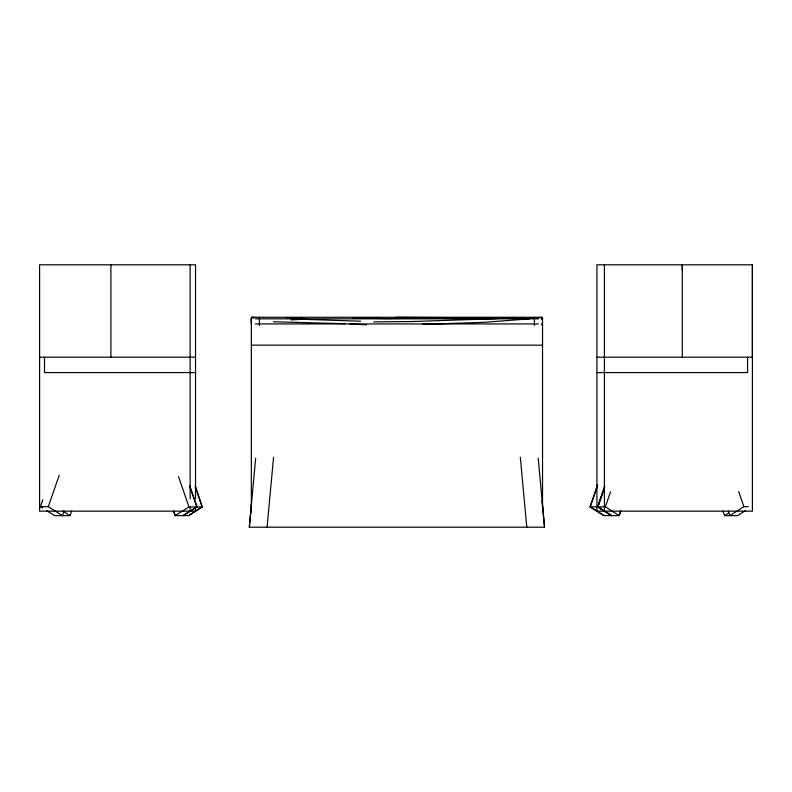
<?xml version="1.0" encoding="UTF-8"?>
<svg xmlns="http://www.w3.org/2000/svg" width="792" height="792" viewBox="0 0 792 792"><rect width="100%" height="100%" fill="white"/><g stroke="black" fill="none" stroke-linecap="round" stroke-linejoin="round"><path stroke-width="1.19" d="M682.298 270.577L682.298 264.795L682.298 357.182M752.4 264.795L752.4 511.157L596.921 511.157L596.921 264.795L752.4 264.795L752.4 357.182L596.921 357.182M251.43 320.552L251.361 318.839A1.544 1.544 0 0 1 252.876 317.285M542.48 322.69L542.134 324.908A1.544 1.544 0 0 0 542.54 323.928L542.144 323.928M251.361 322.79L251.46 324.185M538.204 458.231L544.54 527.205L249.332 527.205L255.658 458.231M249.332 527.205L251.51 503.811M267.082 527.205L273.567 457.162M251.401 318.731L251.371 320.196M542.114 324.423L542.074 324.997M538.223 318.097L539.402 317.671M604.563 487.13L597.841 506.969L611.414 515.612L597.643 506.821L604.791 485.833M597.703 484.674L590.02 506.821L605.375 506.821L610.543 491.664M46.5 510.513L54.608 515.642L70.043 515.642L71.636 510.988M597.465 485.961L590.218 506.969L604.029 515.612L619.146 515.612L620.72 510.969L619.146 515.612L605.375 506.821M597.891 506.821L603.148 491.664M42.441 507.949L40.412 506.662L42.847 499.673M40.412 506.662L48.282 506.662L59.252 475.22M64.103 510.988L62.479 515.642L48.282 506.662M253.45 318.127L254.232 317.592M748.282 506.662L743.866 506.662L729.917 515.642L728.313 510.988M745.618 510.513L737.649 515.642L724.581 515.642L722.957 510.988M175.171 515.632L173.557 510.969L175.161 515.612L188.565 515.632L202.316 506.821L195.169 485.833M188.545 515.612L202.118 506.969L195.396 487.13M724.581 515.642L728.64 513.077M175.161 515.612L188.971 506.969L202.118 506.969M529.214 318.018L534.778 317.572M540.986 317.81C539.293 317.968 542.797 316.493 542.203 319.018M529.323 318.869L484.14 322.304L422.75 324.403M286.803 317.968L301.693 317.493M290.951 319.909L302.435 319.285L360.647 321.225M254.38 317.364L252.618 317.443L252.688 318.038M496.901 318.661L412.493 321.532L373.765 321.889M352.47 318.087L386.872 318.582L473.131 317.681M517.938 317.929L525.017 317.988M255.4 318.839L538.471 318.839M542.144 318.839L542.5 318.839A1.544 1.544 0 0 0 540.995 317.285M251.45 323.928L251.361 323.928A1.544 1.544 0 0 0 251.44 324.492M255.4 323.928L538.471 323.928M251.341 345.163L542.53 345.163M39.6 357.182L195.535 357.182M195.535 372.577L44.51 372.577L44.51 357.182M596.921 372.577L747.569 372.577L747.569 357.182M396.673 317.315L524.829 318.057M273.319 321.77L345.213 323.71M366.538 324.819L349.896 323.968M598.891 507.444L601.89 509.335M603.89 510.592L611.889 515.632M590.02 506.821L604.019 515.632M63.073 511.157L70.043 515.642M536.342 317.602L536.659 318.196M189.763 485.833L197.04 506.821L183.041 515.632L196.832 506.969L189.595 485.961M178.507 476.626L188.971 506.969M738.669 491.525L743.866 506.662M542.362 319.592L542.134 318.869L542.52 320.483M251.539 322.552L251.351 321.413M542.134 501.346L544.54 527.205M520.304 457.162L526.789 527.205M251.341 320.374L251.41 322.78M604.415 264.795L604.415 511.157M542.53 509.909L542.53 317.275L251.341 317.275L251.341 512.384M534.442 317.315L534.442 325.423M259.43 317.315L259.43 325.423M195.535 498.831L195.535 264.795L39.6 264.795L39.6 511.157L195.535 511.157L195.535 507.454M190.139 264.795L190.139 498.831M190.139 507.454L190.139 511.157M110.91 264.795L110.91 357.182"/></g></svg>
